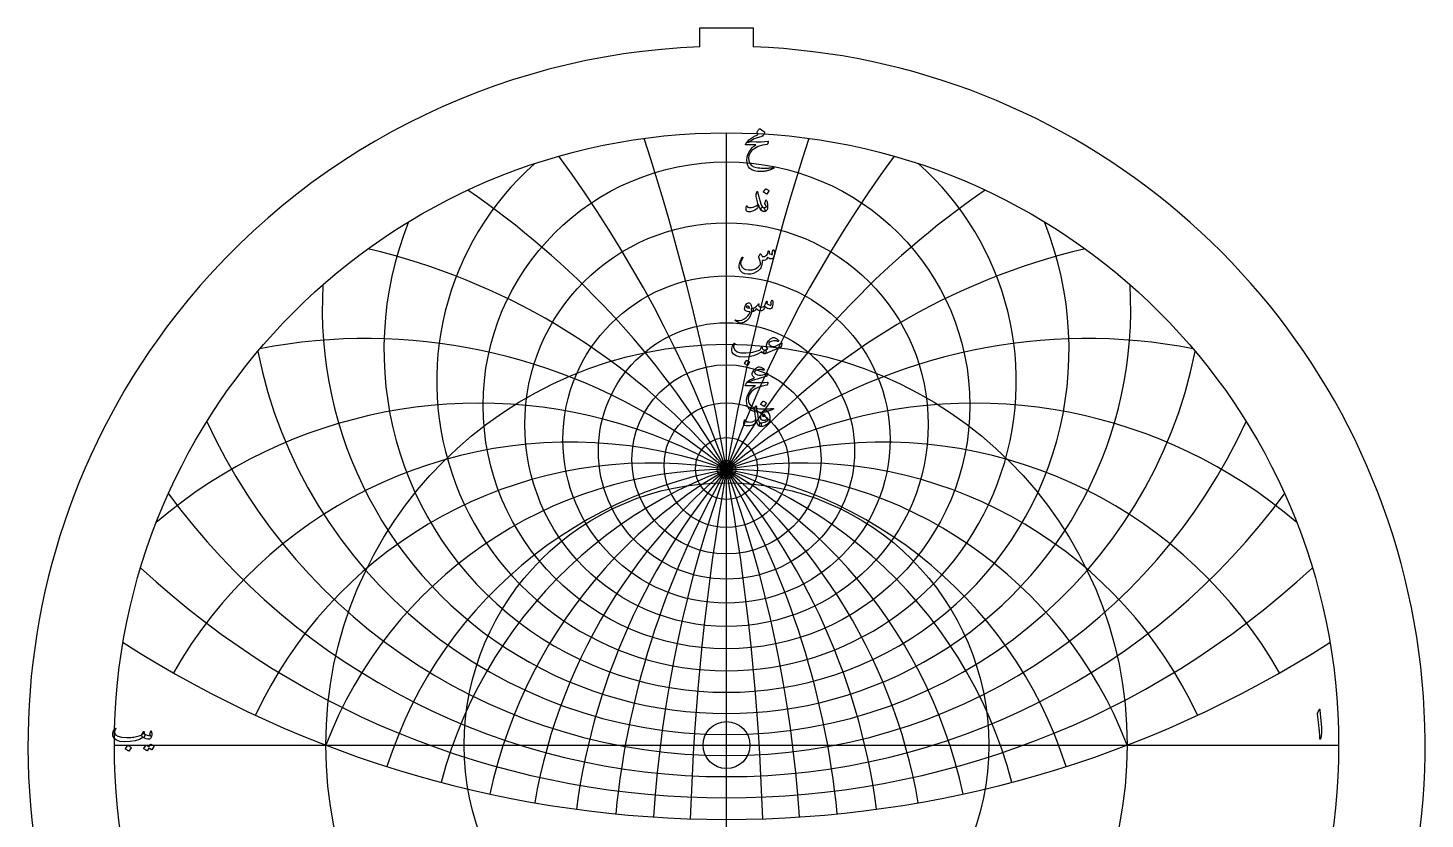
# Model space of a CAD drawing. Header units: millimetres. Extents: x -68 to 68, y -68 to 70.
# Drawn here: x -68.5 to 68.5, y -7.2 to 70.3 of the extents above; entities that cross this region are included whole.
import ezdxf

# ---------------------------------------------------------------- set-up
doc = ezdxf.new("R2010")
doc.units = ezdxf.units.MM
for name, color, linetype in [('CUT_INNER', 6, 'Continuous'), ('CUT_OUTER', 1, 'Continuous'), ('ENGRAVE', 7, 'Continuous'), ('ENGRAVE_FINE', 8, 'Continuous'), ('TEXT', 5, 'Continuous')]:
    doc.layers.add(name, color=color, linetype=linetype)

msp = doc.modelspace()

# ---------------------------------------------------------------- linework, layer by layer
at = {"layer": 'CUT_INNER'}
msp.add_circle((0, 0), 2.3, dxfattribs=at)
at = {"layer": 'CUT_OUTER'}
for points in [[(-2.625, 70.275), (2.625, 70.275), (2.625, 68.4244)], [(-2.625, 68.4244), (-2.625, 70.275)]]:
    msp.add_lwpolyline(points, dxfattribs=at)
for centre, radius, start, end in [((-0.0002, -0.0002), 68.4749, 142.031029, 87.802838), ((-0.0008, 0.001), 68.4737, 92.196314, 142.03149)]:
    msp.add_arc(centre, radius, start, end, dxfattribs=at)
at = {"layer": 'ENGRAVE'}
for points in [[(0, -60), (0, 60)], [(-60, 0), (60, 0)]]:
    msp.add_lwpolyline(points, dxfattribs=at)
for centre, radius in [((0, 0), 60), ((0, 33.2876), 23.8584), ((0, 31.4093), 19.7754), ((0, 29.9468), 16.0387), ((0, 28.828), 12.5596), ((0, 0), 39.2754), ((0, 28.0022), 9.2688), ((0, 27.4346), 6.1098), ((0, 27.1025), 3.0345), ((0, 26.9932), 0.9), ((0, 0), 25.7092)]:
    msp.add_circle(centre, radius, dxfattribs=at)
for centre, radius, start, end in [((0, 35.6854), 28.4062, 131.44749, 48.55251), ((0, 38.7535), 33.5828, 158.111417, 21.888583), ((0, 42.7168), 39.6257, 176.527025, 3.472975), ((0, 47.9238), 46.8953, 191.49664, 348.50336), ((0, 54.9409), 55.9693, 204.507158, 335.492842), ((0, -15.0764), 42.0696, 21, 159), ((0, -15.0764), 42.0696, 21, 159), ((0, 64.7502), 67.8412, 216.250717, 323.749283), ((0, 79.2115), 84.3822, 227.113368, 312.886632), ((0, 102.3158), 109.5951, 237.334847, 302.665153)]:
    msp.add_arc(centre, radius, start, end, dxfattribs=at)
at = {"layer": 'ENGRAVE_FINE'}
for centre, radius, start, end in [((-238.5886, -15.0764), 242.2692, 1.857947, 17.916987), ((-238.5886, -15.0764), 242.2692, 1.857947, 17.916987), ((238.5886, -15.0764), 242.2692, 162.083013, 178.142053), ((238.5886, -15.0764), 242.2692, 162.083013, 178.142053), ((-115.5853, -15.0764), 123.0033, 3.743551, 36.279337), ((-115.5853, -15.0764), 123.0033, 3.743551, 36.279337), ((115.5853, -15.0764), 123.0033, 143.720663, 176.256449), ((115.5853, -15.0764), 123.0033, 143.720663, 176.256449), ((-72.8667, -15.0764), 84.1392, 5.686111, 55.63063), ((-72.8667, -15.0764), 84.1392, 5.686111, 55.63063), ((72.8667, -15.0764), 84.1392, 124.36937, 174.313889), ((72.8667, -15.0764), 84.1392, 124.36937, 174.313889), ((-50.1366, -15.0764), 65.4487, 7.718412, 76.755815), ((-50.1366, -15.0764), 65.4487, 7.718412, 76.755815), ((50.1366, -15.0764), 65.4487, 103.244185, 172.281588), ((50.1366, -15.0764), 65.4487, 103.244185, 172.281588), ((-35.3006, -15.0764), 54.918, 9.87903, 100.948203), ((-35.3006, -15.0764), 54.918, 9.87903, 100.948203), ((35.3006, -15.0764), 54.918, 79.051797, 170.12097), ((35.3006, -15.0764), 54.918, 79.051797, 170.12097), ((-24.2889, -15.0764), 48.5778, 12.215451, 130.587427), ((-24.2889, -15.0764), 48.5778, 12.215451, 130.587427), ((24.2889, -15.0764), 48.5778, 49.412573, 167.784549), ((24.2889, -15.0764), 48.5778, 49.412573, 167.784549), ((-15.3121, -15.0764), 44.7695, 14.788559, 150.348571), ((-15.3121, -15.0764), 44.7695, 14.788559, 150.348571), ((15.3121, -15.0764), 44.7695, 29.651429, 165.211441), ((15.3121, -15.0764), 44.7695, 29.651429, 165.211441), ((-7.418, -15.0764), 42.7186, 17.679419, 155.089162), ((-7.418, -15.0764), 42.7186, 17.679419, 155.089162), ((7.418, -15.0764), 42.7186, 24.910838, 162.320581), ((7.418, -15.0764), 42.7186, 24.910838, 162.320581)]:
    msp.add_arc(centre, radius, start, end, dxfattribs=at)
at = {"layer": 'TEXT'}
for points in [[(3.3692, 59.6117), (3.0204, 59.5206), (2.7125, 59.4031), (2.4456, 59.2592), (2.2195, 59.0888), (2.1848, 59.0626), (2.1527, 59.0478), (2.123, 59.0446), (2.0958, 59.0528), (2.0641, 59.0905), (2.0688, 59.1436), (2.11, 59.2123), (2.1876, 59.2963), (2.371, 59.4485), (2.5818, 59.5857), (2.8201, 59.708), (3.0858, 59.8153), (3.0099, 59.9271), (2.9957, 59.955), (2.989, 59.9829), (2.9897, 60.0109), (2.9979, 60.0388), (3.0516, 60.1454), (3.1007, 60.2334), (3.1454, 60.303), (3.1856, 60.3542), (3.2113, 60.3784), (3.2365, 60.3911), (3.2612, 60.3924), (3.2854, 60.3821), (3.4258, 60.3028), (3.5438, 60.2284), (3.6394, 60.1591), (3.7125, 60.0947), (3.7267, 60.074), (3.7335, 60.0478), (3.7327, 60.0161), (3.7245, 59.979), (3.6988, 59.9208), (3.6576, 59.8502), (3.601, 59.7671), (3.5289, 59.6716), (3.5099, 59.6574), (3.477, 59.6426), (3.4301, 59.6274), (3.3692, 59.6117)], [(2.4271, 59.1486), (2.9393, 59.1307), (3.3822, 59.1287), (3.7557, 59.1426), (4.0598, 59.1726), (4.0692, 59.1737), (4.0773, 59.1731), (4.0841, 59.1707), (4.0897, 59.1666), (4.0939, 59.161), (4.0962, 59.1541), (4.0968, 59.146), (4.0957, 59.1367), (4.0879, 59.1002), (4.0803, 59.0668), (4.0729, 59.0364), (4.0658, 59.0089), (4.0589, 58.9845), (4.0523, 58.963), (4.046, 58.9445), (4.0398, 58.9291), (4.0269, 58.9044), (4.0119, 58.8862), (3.9949, 58.8744), (3.976, 58.8692), (3.5149, 58.7856), (3.1137, 58.6546), (2.7724, 58.4762), (2.491, 58.2504), (2.3488, 58.088), (2.2455, 57.9161), (2.1811, 57.7347), (2.1556, 57.5439), (2.1801, 57.2442), (2.2774, 57), (2.4476, 56.8111), (2.6906, 56.6776), (2.8166, 56.6372), (2.955, 56.6038), (3.106, 56.5773), (3.2694, 56.5579), (3.445, 56.5451), (3.6327, 56.5389), (3.8323, 56.5392), (4.0438, 56.5459), (4.1191, 56.5501), (4.193, 56.5549), (4.2658, 56.5601), (4.3372, 56.5658), (4.407, 56.5721), (4.4745, 56.5788), (4.5397, 56.5861), (4.6027, 56.5938), (4.6219, 56.5948), (4.6356, 56.5898), (4.6439, 56.5788), (4.6466, 56.5619), (4.6451, 56.5421), (4.6406, 56.5269), (4.6331, 56.5162), (4.6227, 56.51), (4.5099, 56.4623), (4.4031, 56.4191), (4.3023, 56.3805), (4.2075, 56.3463), (4.1189, 56.3164), (4.0368, 56.2904), (3.9612, 56.2684), (3.8921, 56.2505), (3.8271, 56.2373), (3.7639, 56.2255), (3.7024, 56.2153), (3.6426, 56.2066), (3.5844, 56.1998), (3.5274, 56.1956), (3.4716, 56.1939), (3.4171, 56.1946), (3.0448, 56.2235), (2.7345, 56.2864), (2.486, 56.3832), (2.2994, 56.514), (2.1624, 56.6774), (2.0668, 56.8682), (2.0127, 57.0865), (2, 57.3323), (2.0391, 57.6372), (2.1327, 57.9331), (2.2806, 58.22), (2.483, 58.4979), (2.5621, 58.582), (2.6516, 58.6626), (2.7517, 58.7397), (2.8622, 58.8133), (1.8962, 58.8213), (1.873, 58.8313), (1.8632, 58.8492), (1.867, 58.8752), (1.8842, 58.9091), (1.9166, 58.9585), (1.9461, 59.0029), (1.9725, 59.0423), (1.996, 59.0768), (2.0164, 59.106), (2.0339, 59.1297), (2.0484, 59.1479), (2.0598, 59.1606), (2.0858, 59.1629), (2.1556, 59.1616), (2.2694, 59.1569), (2.4271, 59.1486)], [(3.0598, 54.1493), (3.0828, 54.0447), (3.1077, 53.9383), (3.1347, 53.8301), (3.1636, 53.7202), (3.1945, 53.608), (3.2275, 53.4932), (3.2624, 53.3755), (3.2993, 53.2551), (3.3739, 53.0386), (3.442, 52.8759), (3.5037, 52.7671), (3.5588, 52.7122), (3.607, 52.6795), (3.6556, 52.6334), (3.7048, 52.5738), (3.7544, 52.5007), (3.8013, 52.4101), (3.8143, 52.342), (3.7933, 52.2963), (3.7384, 52.2731), (3.5611, 52.2911), (3.4041, 52.4088), (3.2676, 52.6264), (3.1516, 52.9438), (3.1491, 52.949), (3.1456, 52.9527), (3.1412, 52.955), (3.1357, 52.9557), (3.1317, 52.955), (3.1277, 52.9527), (3.1237, 52.949), (3.1197, 52.9438), (3.1085, 52.8924), (3.0947, 52.838), (3.0785, 52.7806), (3.0598, 52.7202), (3.0394, 52.6631), (3.0179, 52.6154), (2.9954, 52.5773), (2.972, 52.5486), (2.8877, 52.475), (2.7824, 52.4098), (2.6561, 52.3532), (2.5089, 52.3051), (2.3592, 52.2694), (2.2295, 52.2542), (2.1197, 52.2594), (2.0299, 52.2851), (1.9531, 52.3495), (1.9181, 52.4627), (1.9251, 52.6249), (1.974, 52.836), (1.9788, 52.843), (1.985, 52.848), (1.9927, 52.851), (2.002, 52.8519), (2.0129, 52.8507), (2.0219, 52.847), (2.0289, 52.8407), (2.0339, 52.832), (2.0529, 52.7878), (2.0738, 52.7512), (2.0968, 52.722), (2.1217, 52.7003), (2.1996, 52.6713), (2.3053, 52.6643), (2.4391, 52.6793), (2.6007, 52.7162), (2.7731, 52.7716), (2.9071, 52.834), (3.0027, 52.9033), (3.0598, 52.9797), (3.0693, 53.057), (3.0538, 53.1893), (3.0134, 53.3764), (2.948, 53.6184), (2.9166, 53.7459), (2.8981, 53.8489), (2.8927, 53.9275), (2.9001, 53.9817), (2.976, 54.1972), (2.9842, 54.2199), (2.993, 54.2362), (3.0022, 54.2459), (3.0119, 54.2491), (3.0239, 54.2429), (3.0359, 54.2242), (3.0478, 54.193), (3.0598, 54.1493)], [(3.8662, 52.8599), (3.8427, 52.8991), (3.8203, 52.9328), (3.7988, 52.961), (3.7784, 52.9837), (3.7636, 53.0031), (3.7554, 53.0256), (3.7537, 53.051), (3.7584, 53.0795), (3.8422, 53.3829), (3.854, 53.4093), (3.8692, 53.4168), (3.8879, 53.4053), (3.9101, 53.3749), (3.9435, 53.3103), (3.972, 53.2322), (3.9954, 53.1406), (4.0139, 53.0356), (4.0246, 52.9348), (4.0289, 52.836), (4.0266, 52.7392), (4.0179, 52.6444), (4.0037, 52.5618), (3.9849, 52.4897), (3.9617, 52.4281), (3.9341, 52.3769), (3.8999, 52.339), (3.8532, 52.309), (3.7941, 52.2871), (3.7225, 52.2731), (3.6491, 52.2704), (3.5808, 52.2821), (3.5174, 52.3083), (3.459, 52.349), (3.4139, 52.4006), (3.3902, 52.4597), (3.3879, 52.5264), (3.4071, 52.6005), (3.4378, 52.6611), (3.474, 52.6993), (3.5156, 52.715), (3.5628, 52.7082), (3.6716, 52.682), (3.7664, 52.6793), (3.8472, 52.7), (3.9141, 52.7442), (3.9156, 52.7559), (3.9081, 52.7791), (3.8916, 52.8138), (3.8662, 52.8599)], [(3.8303, 54.4926), (3.8353, 54.4976), (3.8422, 54.5006), (3.8512, 54.5016), (3.8622, 54.5006), (3.9398, 54.4692), (4.0129, 54.4308), (4.0815, 54.3854), (4.1456, 54.333), (4.1519, 54.325), (4.1546, 54.317), (4.1539, 54.309), (4.1496, 54.301), (3.962, 53.9976), (3.955, 53.9904), (3.946, 53.9887), (3.9351, 53.9924), (3.9221, 54.0016), (3.9108, 54.0096), (3.8931, 54.0216), (3.8689, 54.0376), (3.8382, 54.0575), (3.8006, 54.0815), (3.7554, 54.1094), (3.7028, 54.1413), (3.6426, 54.1773), (3.6347, 54.1833), (3.6307, 54.1892), (3.6307, 54.1952), (3.6347, 54.2012)], [(4.5548, 48.5071), (4.5618, 48.5246), (4.5708, 48.5371), (4.5817, 48.5445), (4.5947, 48.547), (4.6114, 48.545), (4.6257, 48.5391), (4.6374, 48.5291), (4.6466, 48.5151), (4.6693, 48.4652), (4.6855, 48.4033), (4.6953, 48.3295), (4.6985, 48.2436), (4.6898, 48.1034), (4.6636, 47.9702), (4.6199, 47.844), (4.5588, 47.7247), (4.5378, 47.696), (4.5149, 47.6738), (4.4899, 47.6581), (4.463, 47.6488), (4.3654, 47.6426), (4.2604, 47.6598), (4.1479, 47.7005), (4.0279, 47.7646), (3.9268, 47.6261), (3.8073, 47.5341), (3.6693, 47.4884), (3.5129, 47.4892), (3.5078, 47.405), (3.5004, 47.324), (3.4908, 47.2463), (3.479, 47.1718), (3.4649, 47.1001), (3.4485, 47.0306), (3.4299, 46.9634), (3.4091, 46.8984), (3.3607, 46.7811), (3.2953, 46.6728), (3.213, 46.5735), (3.1137, 46.4832), (2.8814, 46.3285), (2.6357, 46.2197), (2.3764, 46.1569), (2.1037, 46.1399), (1.7966, 46.1816), (1.5539, 46.2906), (1.3755, 46.467), (1.2615, 46.7107), (1.246, 46.7986), (1.2435, 46.9024), (1.254, 47.0221), (1.2774, 47.1578), (1.3151, 47.3065), (1.3682, 47.4612), (1.4368, 47.6219), (1.5209, 47.7886), (1.5277, 47.799), (1.5359, 47.8065), (1.5456, 47.811), (1.5569, 47.8125), (1.5681, 47.8115), (1.5778, 47.8085), (1.586, 47.8035), (1.5928, 47.7966), (1.5973, 47.7863), (1.5988, 47.7756), (1.5973, 47.7644), (1.5928, 47.7526), (1.486, 47.5308), (1.4171, 47.3485), (1.3862, 47.2055), (1.3932, 47.102), (1.494, 46.8737), (1.6527, 46.7078), (1.8692, 46.6042), (2.1437, 46.563), (2.5274, 46.5875), (2.8522, 46.6848), (3.1182, 46.855), (3.3253, 47.098), (3.3245, 47.2581), (3.2983, 47.4273), (3.2467, 47.6054), (3.1696, 47.7926), (3.1599, 47.8115), (3.1546, 47.8285), (3.1539, 47.8435), (3.1576, 47.8564), (3.1791, 47.901), (3.1995, 47.9428), (3.219, 47.9818), (3.2375, 48.0181), (3.2549, 48.0512), (3.2714, 48.0805), (3.2869, 48.1061), (3.3013, 48.1279), (3.3096, 48.1371), (3.3183, 48.1409), (3.3275, 48.1391), (3.3373, 48.1319), (3.3422, 48.1264), (3.3492, 48.1179), (3.3582, 48.1064), (3.3692, 48.092), (3.3817, 48.0745), (3.3951, 48.054), (3.4096, 48.0306), (3.4251, 48.0041), (3.4565, 47.9532), (3.483, 47.9163), (3.5044, 47.8934), (3.5209, 47.8844), (3.6247, 47.8756), (3.7285, 47.8934), (3.8323, 47.9375), (3.936, 48.0081), (3.9737, 48.055), (4.0109, 48.1319), (4.0476, 48.2387), (4.0838, 48.3754), (4.0872, 48.3884), (4.0937, 48.3993), (4.1032, 48.4083), (4.1157, 48.4153), (4.1274, 48.4198), (4.1386, 48.4213), (4.1494, 48.4198), (4.1596, 48.4153), (4.1748, 48.3904), (4.1806, 48.3434), (4.1768, 48.2746), (4.1636, 48.1838), (4.2442, 48.1344), (4.3303, 48.1019), (4.4218, 48.0865), (4.5189, 48.088), (4.5176, 48.1172), (4.5139, 48.1409), (4.5076, 48.1591), (4.4989, 48.1718), (4.4889, 48.1838), (4.4829, 48.1957), (4.4809, 48.2077), (4.4829, 48.2197)], [(2.4451, 42.4162), (2.3515, 42.0876), (2.1946, 41.8124), (1.9743, 41.5906), (1.6906, 41.4222), (1.6509, 41.4051), (1.6117, 41.3898), (1.5731, 41.3762), (1.5349, 41.3643), (1.4975, 41.3545), (1.461, 41.3468), (1.4256, 41.3415), (1.3912, 41.3384), (1.3054, 41.3506), (1.1916, 41.3952), (1.0499, 41.4723), (0.8802, 41.5819), (0.862, 41.5976), (0.8513, 41.6128), (0.848, 41.6275), (0.8523, 41.6418), (0.8618, 41.6527), (0.8742, 41.6577), (0.8897, 41.6567), (0.9082, 41.6497), (1.0846, 41.5926), (1.2824, 41.5929), (1.5017, 41.6505), (1.7425, 41.7655), (1.9391, 41.899), (2.1018, 42.0559), (2.2305, 42.2363), (2.3253, 42.4401), (2.3246, 42.4474), (2.3223, 42.4531), (2.3186, 42.4574), (2.3133, 42.4601), (2.1759, 42.4681), (2.0588, 42.4841), (1.9623, 42.508), (1.8862, 42.5399), (1.8273, 42.5893), (1.7904, 42.6577), (1.7754, 42.745), (1.7824, 42.8513), (1.7846, 42.8654), (1.7874, 42.8798), (1.7906, 42.8943), (1.7944, 42.9092), (1.7986, 42.9245), (1.8034, 42.9406), (1.8086, 42.9575), (1.8143, 42.9751), (1.8612, 43.0891), (1.9181, 43.1836), (1.985, 43.2587), (2.0618, 43.3144), (2.1404, 43.3448), (2.2125, 43.3443), (2.2781, 43.3129), (2.3373, 43.2505), (2.3889, 43.1637), (2.4281, 43.0629), (2.4548, 42.9481), (2.469, 42.8194), (2.4769, 42.8195), (2.4845, 42.8199), (2.4918, 42.8205), (2.499, 42.8214), (2.5061, 42.8222), (2.5134, 42.8229), (2.521, 42.8232), (2.5289, 42.8234), (2.5558, 42.8176), (2.5768, 42.8004), (2.5918, 42.7717), (2.6007, 42.7316), (2.6045, 42.6874), (2.6037, 42.6427), (2.5985, 42.5976), (2.5888, 42.5519), (2.576, 42.5117), (2.5618, 42.4831), (2.5461, 42.4658), (2.5289, 42.4601), (2.453, 42.4601), (2.4525, 42.4529), (2.451, 42.4431), (2.4486, 42.4309), (2.4451, 42.4162)], [(2.2534, 42.8633), (2.2115, 42.9364), (2.1656, 42.988), (2.1157, 43.0182), (2.0618, 43.027), (2.0296, 43.0185), (2.001, 43.005), (1.9758, 42.9865), (1.9541, 42.9631), (1.9471, 42.9506), (1.9461, 42.9371), (1.9511, 42.9227), (1.962, 42.9072), (2.0032, 42.871), (2.0628, 42.8463), (2.1409, 42.8331), (2.2375, 42.8313), (2.2475, 42.8333), (2.2534, 42.8393), (2.2554, 42.8493), (2.2534, 42.8633)], [(4.461, 43.5978), (4.4697, 43.6038), (4.4799, 43.6018), (4.4917, 43.5918), (4.5049, 43.5738), (4.5191, 43.5434), (4.5298, 43.5), (4.5371, 43.4436), (4.5408, 43.3743), (4.5421, 43.2954), (4.5378, 43.2186), (4.5281, 43.1437), (4.5129, 43.0709), (4.4685, 42.9292), (4.4191, 42.8274), (4.3647, 42.7655), (4.3053, 42.7435), (4.1648, 42.7518), (4.0348, 42.7884), (3.9153, 42.8536), (3.8063, 42.9471), (3.7315, 42.7997), (3.6426, 42.6846), (3.5398, 42.6021), (3.4231, 42.5519), (3.3006, 42.5409), (3.1766, 42.5719), (3.0511, 42.6447), (2.9241, 42.7595), (2.8213, 42.6285), (2.7205, 42.5349), (2.6217, 42.4788), (2.5249, 42.4601), (2.5054, 42.4711), (2.487, 42.504), (2.4695, 42.5589), (2.453, 42.6357), (2.4471, 42.7116), (2.457, 42.7675), (2.483, 42.8034), (2.5249, 42.8194), (2.709, 42.861), (2.8702, 42.9421), (3.0084, 43.0626), (3.1237, 43.2226), (3.1299, 43.2313), (3.1367, 43.2375), (3.1439, 43.2413), (3.1516, 43.2425), (3.1611, 43.2415), (3.1696, 43.2385), (3.1771, 43.2335), (3.1836, 43.2266), (3.1873, 43.2051), (3.1786, 43.1687), (3.1574, 43.1173), (3.1237, 43.0509), (3.1679, 42.9998), (3.2365, 42.9621), (3.3295, 42.9379), (3.447, 42.9272), (3.5935, 42.9578), (3.7215, 43.0579), (3.831, 43.2273), (3.9221, 43.4661), (3.9266, 43.4783), (3.9321, 43.487), (3.9385, 43.4923), (3.946, 43.494), (3.9573, 43.493), (3.967, 43.49), (3.9752, 43.485), (3.982, 43.478), (3.9869, 43.4681), (3.9899, 43.4581), (3.9909, 43.4481), (3.9899, 43.4381), (3.95, 43.2705), (3.9967, 43.229), (4.0528, 43.1926), (4.1184, 43.1612), (4.1935, 43.1347), (4.2666, 43.1175), (4.3223, 43.1138), (4.3604, 43.1235), (4.3811, 43.1467), (4.3879, 43.1821), (4.3841, 43.2325), (4.3699, 43.2979), (4.3452, 43.3782), (4.3495, 43.4009), (4.3702, 43.4451), (4.4073, 43.5107), (4.461, 43.5978)], [(5.433, 39.3454), (5.3532, 39.0261), (5.3442, 39.0106), (5.3292, 38.9961), (5.3083, 38.9826), (5.2813, 38.9702), (5.2216, 38.9491), (5.1581, 38.9258), (5.0908, 38.9002), (5.0199, 38.8724), (4.9451, 38.8425), (4.8667, 38.811), (4.7845, 38.7777), (4.6985, 38.7426), (3.7804, 38.3434), (3.7384, 38.3527), (3.7045, 38.3804), (3.6786, 38.4265), (3.6606, 38.4911), (3.6576, 38.5597), (3.6766, 38.6179), (3.7175, 38.6655), (3.7804, 38.7027), (3.7882, 38.7063), (3.8038, 38.7132), (3.8271, 38.7233), (3.8582, 38.7366), (3.8968, 38.753), (3.9425, 38.7721), (3.9956, 38.7939), (4.0558, 38.8185), (3.9782, 38.8981), (3.9291, 38.9851), (3.9084, 39.0797), (3.9161, 39.1817), (3.9929, 39.4245), (4.1237, 39.6298), (4.3083, 39.7977), (4.5468, 39.9282), (4.599, 39.9405), (4.6596, 39.9372), (4.7287, 39.9185), (4.8063, 39.8843), (4.8869, 39.8377), (4.961, 39.7855), (5.0286, 39.7279), (5.0897, 39.6648), (5.1069, 39.6416), (5.1147, 39.6199), (5.1129, 39.5996), (5.1017, 39.5809), (5.0847, 39.5665), (5.0658, 39.559), (5.0448, 39.5585), (5.0219, 39.565), (4.9023, 39.6026), (4.7754, 39.6199), (4.6409, 39.6166), (4.4989, 39.5929), (4.3704, 39.5545), (4.2684, 39.5031), (4.1928, 39.4387), (4.1436, 39.3614), (4.1386, 39.3269), (4.1516, 39.2875), (4.1826, 39.2431), (4.2315, 39.1937), (4.2873, 39.1488), (4.3432, 39.1139), (4.3991, 39.0889), (4.455, 39.074), (4.6224, 39.0697), (4.8013, 39.1049), (4.9917, 39.1795), (5.1935, 39.2935), (5.2152, 39.3072), (5.2364, 39.3205), (5.2571, 39.3332), (5.2773, 39.3454), (5.2968, 39.3569), (5.3153, 39.3674), (5.3327, 39.3768), (5.3492, 39.3853), (5.3949, 39.4068), (5.424, 39.4073), (5.4368, 39.3868), (5.433, 39.3454)], [(0.7345, 39.3574), (0.7487, 39.3728), (0.7635, 39.3793), (0.7787, 39.3768), (0.7944, 39.3654), (0.8064, 39.3504), (0.8104, 39.3334), (0.8064, 39.3145), (0.7944, 39.2935), (0.7335, 39.1992), (0.6946, 39.1119), (0.6776, 39.0315), (0.6826, 38.9582), (0.8076, 38.7172), (1.0509, 38.549), (1.4124, 38.4537), (1.8922, 38.4313), (2.2482, 38.4574), (2.5898, 38.5121), (2.9169, 38.5952), (3.2295, 38.7067), (3.2846, 38.7394), (3.3303, 38.7895), (3.3664, 38.8571), (3.3931, 38.9422), (3.4021, 38.9664), (3.4171, 38.9831), (3.4381, 38.9924), (3.465, 38.9941), (3.4842, 38.9859), (3.4979, 38.9692), (3.5062, 38.944), (3.5089, 38.9103), (3.5276, 38.827), (3.5798, 38.7646), (3.6653, 38.7232), (3.7844, 38.7027), (3.8273, 38.6932), (3.8562, 38.6688), (3.8712, 38.6294), (3.8722, 38.575), (3.8577, 38.4737), (3.8382, 38.4013), (3.8138, 38.3579), (3.7844, 38.3434), (3.6968, 38.3549), (3.6137, 38.3893), (3.5351, 38.4467), (3.461, 38.5271), (3.4548, 38.5303), (3.444, 38.5281), (3.4288, 38.5203), (3.4091, 38.5071), (3.0369, 38.2975), (2.6307, 38.1478), (2.1906, 38.058), (1.7165, 38.0281), (1.2784, 38.058), (0.9381, 38.1478), (0.6956, 38.2975), (0.5509, 38.5071), (0.518, 38.6241), (0.507, 38.7436), (0.518, 38.8656), (0.5509, 38.9901), (0.5953, 39.1059), (0.6407, 39.2057), (0.6871, 39.2895), (0.7345, 39.3574)], [(1.9441, 37.7007), (1.9491, 37.7057), (1.956, 37.7087), (1.965, 37.7097), (1.976, 37.7087), (2.0536, 37.6773), (2.1267, 37.6389), (2.1953, 37.5934), (2.2594, 37.5411), (2.2657, 37.5331), (2.2684, 37.5251), (2.2677, 37.5171), (2.2634, 37.5091), (2.0758, 37.2057), (2.0688, 37.1985), (2.0598, 37.1967), (2.0489, 37.2005), (2.0359, 37.2097), (2.0247, 37.2177), (2.0069, 37.2297), (1.9827, 37.2456), (1.9521, 37.2656), (1.9144, 37.2896), (1.8692, 37.3175), (1.8166, 37.3494), (1.7565, 37.3854), (1.7485, 37.3914), (1.7445, 37.3973), (1.7445, 37.4033), (1.7485, 37.4093)], [(4.0498, 36.4212), (4.0531, 36.393), (4.0348, 36.3403), (3.9952, 36.2633), (3.9341, 36.1617), (3.9211, 36.1452), (3.9061, 36.1318), (3.8891, 36.1213), (3.8702, 36.1138), (3.6147, 36.0434), (3.3872, 35.9801), (3.1876, 35.9237), (3.0159, 35.8743), (2.8722, 35.8321), (2.7564, 35.7974), (2.6686, 35.7703), (2.6087, 35.7505), (2.1257, 35.535), (2.0918, 35.5325), (2.0658, 35.537), (2.0479, 35.5484), (2.0379, 35.5669), (2.0376, 35.5736), (2.0409, 35.5819), (2.0476, 35.5916), (2.0578, 35.6028), (2.1561, 35.6952), (2.3033, 35.7925), (2.4995, 35.8947), (2.7445, 36.002), (2.6778, 36.0589), (2.6217, 36.1138), (2.576, 36.1667), (2.5409, 36.2176), (2.5192, 36.2732), (2.5139, 36.3403), (2.5251, 36.4189), (2.5528, 36.509), (2.5978, 36.6028), (2.6606, 36.6966), (2.7415, 36.7904), (2.8403, 36.8842), (2.9478, 36.9653), (3.0508, 37.021), (3.1494, 37.0512), (3.2434, 37.0559), (3.3709, 37.0302), (3.486, 36.9771), (3.5885, 36.8965), (3.6786, 36.7884), (3.6866, 36.775), (3.6905, 36.7625), (3.6905, 36.751), (3.6866, 36.7405), (3.6778, 36.7308), (3.6676, 36.7256), (3.6559, 36.7248), (3.6426, 36.7286), (3.5839, 36.7473), (3.5274, 36.7635), (3.4731, 36.7772), (3.4211, 36.7884), (3.3716, 36.7969), (3.3248, 36.8024), (3.2807, 36.8049), (3.2395, 36.8044), (3.0676, 36.7842), (2.9231, 36.7356), (2.8061, 36.6585), (2.7165, 36.5529), (2.8118, 36.4274), (2.9181, 36.3344), (3.0354, 36.2737), (3.1636, 36.2455), (3.3545, 36.2435), (3.5598, 36.2735), (3.7796, 36.3354), (4.0139, 36.4292), (4.0236, 36.4317), (4.0329, 36.4312), (4.0416, 36.4277), (4.0498, 36.4212)], [(2.3932, 35.547), (2.9054, 35.529), (3.3482, 35.527), (3.7217, 35.541), (4.0259, 35.5709), (4.0352, 35.572), (4.0433, 35.5714), (4.0502, 35.569), (4.0558, 35.5649), (4.0599, 35.5593), (4.0623, 35.5524), (4.0629, 35.5443), (4.0618, 35.535), (4.0539, 35.4985), (4.0463, 35.4651), (4.039, 35.4347), (4.0319, 35.4072), (4.025, 35.3828), (4.0184, 35.3613), (4.012, 35.3429), (4.0059, 35.3274), (3.9929, 35.3027), (3.978, 35.2845), (3.961, 35.2728), (3.942, 35.2675), (3.481, 35.1839), (3.0798, 35.0529), (2.7385, 34.8746), (2.457, 34.6488), (2.3148, 34.4863), (2.2115, 34.3144), (2.1472, 34.1331), (2.1217, 33.9422), (2.1462, 33.6425), (2.2435, 33.3983), (2.4136, 33.2094), (2.6566, 33.0759), (2.7826, 33.0355), (2.9211, 33.0021), (3.072, 32.9756), (3.2355, 32.9562), (3.4111, 32.9435), (3.5987, 32.9372), (3.7983, 32.9375), (4.0099, 32.9442), (4.0851, 32.9485), (4.1591, 32.9532), (4.2318, 32.9584), (4.3033, 32.9642), (4.373, 32.9704), (4.4405, 32.9771), (4.5058, 32.9844), (4.5688, 32.9921), (4.588, 32.9931), (4.6017, 32.9881), (4.6099, 32.9771), (4.6127, 32.9602), (4.6112, 32.9405), (4.6067, 32.9252), (4.5992, 32.9145), (4.5887, 32.9083), (4.476, 32.8606), (4.3692, 32.8175), (4.2684, 32.7788), (4.1736, 32.7446), (4.085, 32.7147), (4.0029, 32.6887), (3.9273, 32.6668), (3.8582, 32.6488), (3.7932, 32.6356), (3.73, 32.6239), (3.6685, 32.6136), (3.6087, 32.6049), (3.5505, 32.5982), (3.4934, 32.5939), (3.4377, 32.5922), (3.3832, 32.5929), (3.0109, 32.6219), (2.7005, 32.6847), (2.452, 32.7815), (2.2654, 32.9123), (2.1285, 33.0757), (2.0329, 33.2666), (1.9788, 33.4849), (1.966, 33.7306), (2.0052, 34.0355), (2.0988, 34.3314), (2.2467, 34.6183), (2.4491, 34.8963), (2.5281, 34.9803), (2.6177, 35.0609), (2.7178, 35.138), (2.8283, 35.2116), (1.8622, 35.2196), (1.839, 35.2296), (1.8293, 35.2476), (1.833, 35.2735), (1.8503, 35.3074), (1.8827, 35.3568), (1.9121, 35.4012), (1.9386, 35.4407), (1.962, 35.4751), (1.9825, 35.5043), (2, 35.528), (2.0144, 35.5462), (2.0259, 35.5589), (2.0519, 35.5612), (2.1217, 35.5599), (2.2355, 35.5552), (2.3932, 35.547)], [(3.3213, 31.5688), (3.3502, 31.5548), (3.3732, 31.5329), (3.3902, 31.503), (3.4011, 31.465), (3.4084, 31.4181), (3.4101, 31.3732), (3.4064, 31.3303), (3.3971, 31.2894), (3.3834, 31.2545), (3.3662, 31.2295), (3.3455, 31.2145), (3.3213, 31.2095), (3.2018, 31.2427), (3.1027, 31.3263), (3.0241, 31.4603), (2.966, 31.6447), (2.9585, 31.6765), (2.952, 31.704), (2.9465, 31.7274), (2.9421, 31.7465), (2.9386, 31.7613), (2.9361, 31.7719), (2.9346, 31.7783), (2.9341, 31.7804), (2.9281, 31.7921), (2.9221, 31.7954), (2.9161, 31.7901), (2.9101, 31.7764), (2.8423, 31.6232), (2.7664, 31.503), (2.6826, 31.4156), (2.5908, 31.3612), (2.4575, 31.3193), (2.3014, 31.2934), (2.1222, 31.2834), (1.9201, 31.2894), (1.7851, 31.3311), (1.7115, 31.4321), (1.6993, 31.5925), (1.7485, 31.8123), (1.7597, 31.8388), (1.7734, 31.8582), (1.7896, 31.8707), (1.8083, 31.8762), (1.8268, 31.8745), (1.8423, 31.8652), (1.8548, 31.8485), (1.8642, 31.8243), (1.8844, 31.7727), (1.9091, 31.7335), (1.9383, 31.7068), (1.972, 31.6926), (2.1609, 31.6636), (2.3403, 31.6606), (2.5102, 31.6836), (2.6706, 31.7325), (2.7402, 31.7689), (2.7973, 31.8183), (2.842, 31.8807), (2.8742, 31.956), (2.8722, 31.9917), (2.8622, 32.0748), (2.8443, 32.2053), (2.8183, 32.3832), (2.8051, 32.4784), (2.7934, 32.5643), (2.7831, 32.641), (2.7744, 32.7085), (2.7669, 32.7663), (2.7604, 32.8138), (2.7549, 32.8511), (2.7504, 32.8782), (2.7467, 32.9196), (2.7474, 32.956), (2.7527, 32.9875), (2.7624, 33.0139), (2.7779, 33.0467), (2.7924, 33.0773), (2.8058, 33.1056), (2.8183, 33.1317), (2.8295, 33.1555), (2.8393, 33.1771), (2.8475, 33.1964), (2.8542, 33.2135), (2.8612, 33.2272), (2.8702, 33.2365), (2.8812, 33.2412), (2.8942, 33.2414), (2.9084, 33.236), (2.9191, 33.2275), (2.9263, 33.216), (2.9301, 33.2015), (2.9544, 32.9973), (2.9795, 32.8038), (3.0053, 32.6211), (3.0319, 32.449), (3.0589, 32.2877), (3.0863, 32.1372), (3.1138, 31.9973), (3.1417, 31.8682), (3.1753, 31.7477), (3.2165, 31.6576), (3.2652, 31.598), (3.3213, 31.5688)], [(3.5688, 33.6845), (3.5738, 33.6895), (3.5808, 33.6925), (3.5897, 33.6935), (3.6007, 33.6925), (3.6783, 33.6611), (3.7514, 33.6227), (3.82, 33.5773), (3.8842, 33.5249), (3.8904, 33.5169), (3.8931, 33.5089), (3.8924, 33.5009), (3.8881, 33.4929), (3.7005, 33.1895), (3.6935, 33.1823), (3.6846, 33.1806), (3.6736, 33.1843), (3.6606, 33.1935), (3.6494, 33.2015), (3.6317, 33.2135), (3.6075, 33.2295), (3.5768, 33.2494), (3.5391, 33.2734), (3.4939, 33.3013), (3.4413, 33.3333), (3.3812, 33.3692), (3.3732, 33.3752), (3.3692, 33.3812), (3.3692, 33.3871), (3.3732, 33.3931)], [(3.7804, 32.8422), (3.8078, 32.8383), (3.8382, 32.8263), (3.8717, 32.8063), (3.9081, 32.7784), (4.064, 32.6122), (4.1726, 32.4251), (4.2337, 32.217), (4.2474, 31.988), (4.2352, 31.8687), (4.2105, 31.7624), (4.1733, 31.6691), (4.1237, 31.5888), (3.9627, 31.4229), (3.7754, 31.3044), (3.5616, 31.2332), (3.3213, 31.2095), (3.2971, 31.2153), (3.2764, 31.2325), (3.2592, 31.2612), (3.2454, 31.3014), (3.2403, 31.3236), (3.237, 31.3463), (3.2353, 31.3695), (3.2355, 31.3932), (3.2368, 31.4166), (3.239, 31.4391), (3.2418, 31.4605), (3.2454, 31.481), (3.2562, 31.5164), (3.2724, 31.5429), (3.2941, 31.5603), (3.3213, 31.5688), (3.5553, 31.6003), (3.7584, 31.6586), (3.9306, 31.744), (4.0718, 31.8562), (4.065, 31.9124), (4.0568, 31.957), (4.0471, 31.9902), (4.0358, 32.0119), (4.0224, 32.0306), (4.0099, 32.0429), (3.9984, 32.0486), (3.9879, 32.0479), (3.9807, 32.0454), (3.975, 32.0419), (3.9707, 32.0374), (3.968, 32.0319), (3.9296, 31.953), (3.8822, 31.8922), (3.8258, 31.8493), (3.7604, 31.8243), (3.5705, 31.8096), (3.4401, 31.8612), (3.3689, 31.9792), (3.3572, 32.1636), (3.3732, 32.2694), (3.4051, 32.3792), (3.453, 32.493), (3.5169, 32.6107), (3.5843, 32.712), (3.6506, 32.7844), (3.716, 32.8278), (3.7804, 32.8422)], [(3.6486, 32.4111), (3.609, 32.3999), (3.5778, 32.3702), (3.5551, 32.322), (3.5408, 32.2554), (3.5411, 32.245), (3.5418, 32.2375), (3.5431, 32.233), (3.5448, 32.2315), (3.585, 32.2218), (3.6257, 32.2165), (3.6668, 32.2158), (3.7085, 32.2195), (3.7452, 32.2272), (3.7754, 32.2385), (3.7991, 32.2532), (3.8163, 32.2714), (3.7714, 32.3355), (3.7285, 32.3802), (3.6876, 32.4054), (3.6486, 32.4111)], [(58.0552, 3.4237), (58.0959, 3.5025), (58.1286, 3.5302), (58.1534, 3.5068), (58.1702, 3.4323), (58.2681, 2.389), (58.3264, 1.7487), (58.3394, 1.2372), (58.3072, 0.8545), (58.2298, 0.6006), (58.2157, 0.5799), (58.2032, 0.5687), (58.1923, 0.5671), (58.1829, 0.5751), (58.1755, 0.5876), (58.1702, 0.6038), (58.167, 0.6238), (58.1659, 0.6475), (58.1659, 0.8319), (58.1574, 1.0275), (58.1404, 1.2343), (58.1148, 1.4523), (58.1092, 1.5092), (58.0925, 1.663), (58.0645, 1.9137), (58.0254, 2.2613), (57.9317, 3.032), (57.9296, 3.073), (57.9317, 3.1108), (57.9381, 3.1454), (57.9487, 3.1768)], [(-57.0971, 1.1329), (-57.093, 1.1308), (-57.0891, 1.1286), (-57.0856, 1.1265), (-57.0822, 1.1244), (-57.0789, 1.122), (-57.0753, 1.1191), (-57.0715, 1.1156), (-57.0673, 1.1116), (-57.033, 1.0712), (-57.0194, 1.0137), (-57.0266, 0.9392), (-57.0546, 0.8476), (-57.0804, 0.792), (-57.1067, 0.7571), (-57.1336, 0.743), (-57.161, 0.7497), (-57.1748, 0.7563), (-57.1866, 0.7593), (-57.1961, 0.7585), (-57.2036, 0.7539), (-57.5527, 0.5629), (-57.97, 0.4282), (-58.4555, 0.35), (-59.009, 0.3281), (-59.4566, 0.3665), (-59.7946, 0.4686), (-60.023, 0.6347), (-60.1416, 0.8646), (-60.16, 0.9732), (-60.164, 1.0818), (-60.1536, 1.1904), (-60.1289, 1.299), (-60.0951, 1.395), (-60.0533, 1.4831), (-60.0035, 1.5632), (-59.9458, 1.6354), (-59.9349, 1.6444), (-59.9234, 1.6503), (-59.9114, 1.6529), (-59.8989, 1.6524), (-59.8872, 1.6473), (-59.8776, 1.6407), (-59.8702, 1.6324), (-59.8649, 1.6226), (-59.8625, 1.613), (-59.8638, 1.6013), (-59.8689, 1.5875), (-59.8776, 1.5715), (-59.9394, 1.481), (-59.9798, 1.3926), (-59.999, 1.3064), (-59.9969, 1.2223), (-59.8957, 1.0116), (-59.6605, 0.8604), (-59.2911, 0.7688), (-58.7876, 0.7369), (-58.6493, 0.739), (-58.5113, 0.7454), (-58.3736, 0.7561), (-58.2362, 0.771), (-58.0998, 0.7901), (-57.9652, 0.8136), (-57.8326, 0.8412), (-57.7018, 0.8732), (-57.5748, 0.9094), (-57.4708, 0.9456), (-57.3896, 0.9817), (-57.3313, 1.0179), (-57.3088, 1.0371), (-57.2882, 1.0605), (-57.2695, 1.0882), (-57.2526, 1.1201), (-57.2367, 1.1558), (-57.2211, 1.1946), (-57.2058, 1.2367), (-57.1908, 1.2819), (-57.185, 1.2958), (-57.1759, 1.3075), (-57.1637, 1.3171), (-57.1482, 1.3245), (-57.1317, 1.3285), (-57.1163, 1.3277), (-57.1019, 1.3221), (-57.0886, 1.3117), (-57.078, 1.2974), (-57.0716, 1.2798), (-57.0695, 1.2591), (-57.0716, 1.2351)], [(-57.2249, 0.7923), (-57.2712, 0.8362), (-57.2951, 0.8913), (-57.2967, 0.9575), (-57.276, 1.035), (-57.231, 1.1044), (-57.1897, 1.1467), (-57.1522, 1.1619), (-57.1184, 1.1499), (-56.9587, 1.0443), (-56.7991, 0.97), (-56.6394, 0.9272), (-56.4797, 0.9157), (-56.4741, 0.9168), (-56.4701, 0.92), (-56.4677, 0.9253), (-56.4669, 0.9328), (-56.4709, 0.9469), (-56.4829, 0.9679), (-56.5029, 0.9959), (-56.5308, 1.0307), (-56.5361, 1.0414), (-56.5393, 1.052), (-56.5404, 1.0626), (-56.5393, 1.0733), (-56.4371, 1.3671), (-56.4323, 1.3783), (-56.4265, 1.3863), (-56.4196, 1.3911), (-56.4116, 1.3926), (-56.4036, 1.3913), (-56.3967, 1.3873), (-56.3908, 1.3807), (-56.386, 1.3714), (-56.3541, 1.2758), (-56.3349, 1.1808), (-56.3286, 1.0863), (-56.3349, 0.9924), (-56.3557, 0.8756), (-56.3839, 0.7806), (-56.4196, 0.7074), (-56.4627, 0.656), (-56.4954, 0.6278), (-56.5255, 0.607), (-56.5529, 0.5937), (-56.5776, 0.5879), (-56.7203, 0.5847), (-56.8757, 0.6177), (-57.0439, 0.6869), (-57.2249, 0.7923)], [(-56.4669, 0.0684), (-56.4616, 0.0737), (-56.4542, 0.0769), (-56.4446, 0.078), (-56.4329, 0.0769), (-56.391, 0.0612), (-56.3504, 0.0439), (-56.3111, 0.025), (-56.2732, 0.0045), (-56.2363, -0.0178), (-56.2003, -0.0423), (-56.165, -0.0689), (-56.1306, -0.0977), (-56.1239, -0.1065), (-56.121, -0.1158), (-56.1218, -0.1256), (-56.1263, -0.136), (-56.3307, -0.4596), (-56.3363, -0.4639), (-56.3445, -0.4639), (-56.3554, -0.4596), (-56.369, -0.4511), (-56.3783, -0.4432), (-56.3935, -0.4325), (-56.4145, -0.4188), (-56.4414, -0.4021), (-56.4744, -0.3823), (-56.5138, -0.359), (-56.5596, -0.3323), (-56.6117, -0.3021), (-56.7735, -0.5533), (-56.781, -0.561), (-56.7906, -0.5629), (-56.8023, -0.5589), (-56.8161, -0.549), (-56.8281, -0.5405), (-56.847, -0.5277), (-56.8728, -0.5107), (-56.9055, -0.4894), (-56.9457, -0.4639), (-56.9939, -0.4341), (-57.05, -0.4), (-57.1142, -0.3617), (-57.1208, -0.3553), (-57.1237, -0.3489), (-57.1229, -0.3425), (-57.1184, -0.3361), (-56.9098, -0.0253), (-56.9045, -0.02), (-56.897, -0.0168), (-56.8874, -0.0157), (-56.8757, -0.0168), (-56.8401, -0.0283), (-56.8055, -0.0418), (-56.7719, -0.0571), (-56.7395, -0.0743), (-56.7081, -0.093), (-56.6777, -0.1131), (-56.6484, -0.1345), (-56.6202, -0.1573)], [(-58.7109, -0.0508), (-58.7056, -0.0455), (-58.6982, -0.0423), (-58.6886, -0.0413), (-58.6769, -0.0423), (-58.5941, -0.0759), (-58.5161, -0.1168), (-58.4429, -0.1653), (-58.3746, -0.2212), (-58.3679, -0.2297), (-58.365, -0.2382), (-58.3658, -0.2467), (-58.3703, -0.2552), (-58.5704, -0.5788), (-58.5779, -0.5866), (-58.5875, -0.5884), (-58.5992, -0.5844), (-58.613, -0.5746), (-58.625, -0.5661), (-58.6439, -0.5533), (-58.6697, -0.5363), (-58.7024, -0.515), (-58.7426, -0.4894), (-58.7908, -0.4596), (-58.8469, -0.4255), (-58.9111, -0.3872), (-58.9196, -0.3808), (-58.9238, -0.3744), (-58.9238, -0.3681), (-58.9196, -0.3617)]]:
    msp.add_lwpolyline(points, close=True, dxfattribs=at)

doc.saveas('drawing.dxf')
